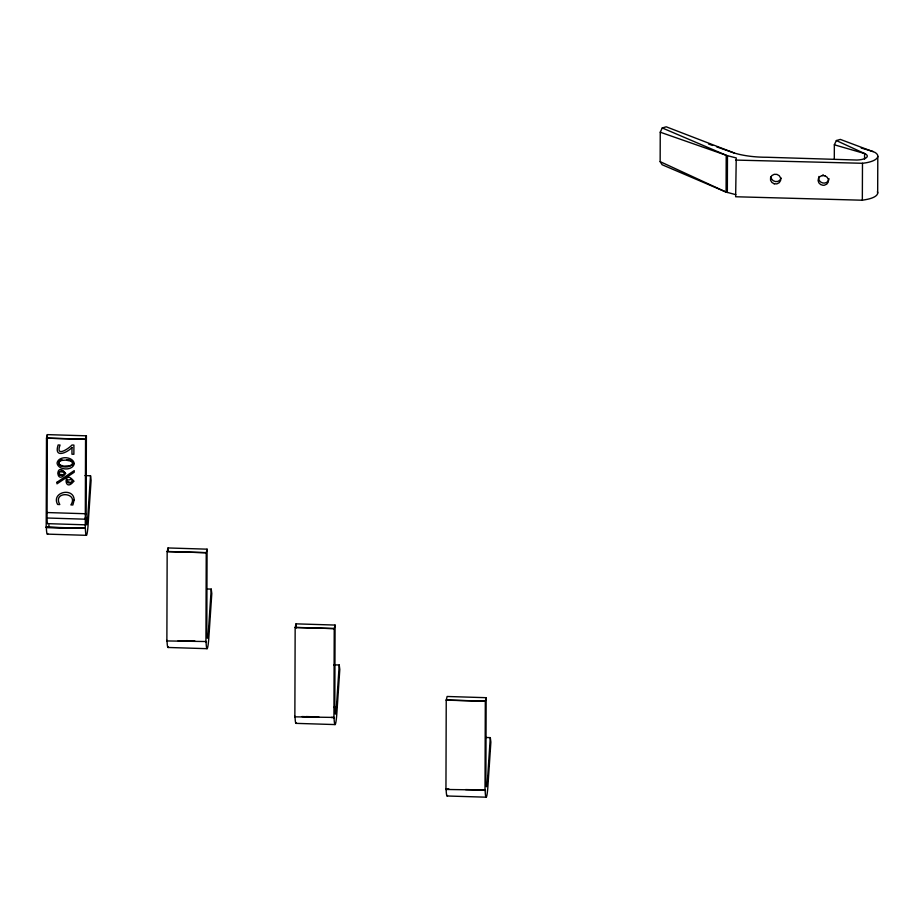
<?xml version="1.0" encoding="UTF-8"?>
<svg xmlns="http://www.w3.org/2000/svg" width="924" height="924" viewBox="0 0 924 924"><rect width="100%" height="100%" fill="white"/><g stroke="black" fill="none" stroke-linecap="round" stroke-linejoin="round"><path stroke-width="1.39" d="M46.2 527.454L85.355 528.182L46.2 527.454L46.5 438.138L47.343 434.615L86.382 435.816L86.105 519.219A11.654 0.878 -88.2 0 0 86.729 524.867A11.654 0.878 -88.2 0 0 87.688 518.214L90.517 475.768L84.95 475.594M47.863 523.365A11.654 0.878 -88.2 0 1 47.066 518.006L47.343 434.615M85.274 528.528L85.562 439.212L46.985 438.149M211.226 589.108L211.804 593.52L208.708 639.477A22.141 1.675 -88.2 0 1 206.168 643.901L206.052 641.533L166.874 640.944L167.163 551.628L168.041 547.955L207.08 549.168L206.803 632.559A11.654 0.878 -88.2 0 0 207.438 638.207A11.654 0.878 -88.2 0 0 208.397 631.566L211.226 589.108L207.045 588.981M168.041 550.843L168.041 547.955M205.937 642.018L206.237 552.691L207.08 549.168M339.224 665.003L339.801 669.415L336.706 715.372A22.141 1.675 -88.2 0 1 334.165 719.796L334.049 717.428L294.86 716.839L295.16 627.523L296.038 623.85L335.077 625.063L334.8 708.454A11.654 0.878 -88.2 0 0 335.424 714.102A11.654 0.878 -88.2 0 0 336.382 707.461L339.224 665.003L333.645 664.83M296.026 628.181L296.038 623.85M333.934 717.913L334.234 628.586L335.077 625.063M490.298 737.629L490.875 742.041L487.791 787.999A22.141 1.675 -88.2 0 1 485.239 792.422L485.123 790.043L445.946 789.466L446.234 700.149L447.124 696.477L486.151 697.689L485.885 781.08A11.654 0.878 -88.2 0 0 486.509 786.728A11.654 0.878 -88.2 0 0 487.468 780.087L490.298 737.629L486.116 737.491M485.019 790.528L485.308 701.212L486.151 697.689M735.839 194.664L726.091 192.077L662.127 164.749L660.152 161.642L660.244 132.201L662.254 127.951L666.227 126.807L734.164 152.98A48.025 16.436 0.2 0 0 766.908 157.253L856.941 160.037A11.654 3.985 0.2 0 0 866.481 157.588A11.654 3.985 0.2 0 0 864.587 153.534L836.359 140.552L834.349 144.802L834.303 158.824M727.338 192.504L727.465 155.706L660.244 132.201M877.407 191.742A22.141 7.577 0.2 0 1 865.557 199.665L862.335 200.219L735.643 196.754L736.243 157.923L727.465 155.706M862.335 200.219L862.485 163.282L865.684 162.855A22.141 7.577 0.2 0 0 874.901 152.368L840.332 139.409L836.359 140.552M864.575 159.194L864.587 153.534L834.349 144.802M877.673 193.104L877.8 156.295M58.686 463.12L58.928 461.838C57.9 468.122 70.663 468.514 72.638 463.733L72.176 464.922M72.499 464.275L72.638 462.231L71.009 460.545L72.742 462.97M735.735 160.083L862.485 163.282M166.874 640.944L167.013 640.32L167.129 642.7A22.141 1.675 -88.2 0 0 168.422 646.927M294.86 716.839L295.01 716.216L295.126 718.595A22.141 1.675 -88.2 0 0 296.419 722.822M445.946 789.466L446.096 788.83L446.211 791.21A22.141 1.675 -88.2 0 0 447.505 795.437M59.667 461.192L59.124 461.723L61.411 460.441L65.65 460.117L70.882 461.076M58.789 463.883L58.813 462.589M59.113 464.541L58.917 463.34M59.644 465.118L59.24 464.01M58.709 474L58.639 472.753L58.709 474L60.268 474.948L63.756 474.74L64.645 472.915L63.71 472.164L60.279 471.714L58.709 472.568L60.407 471.182L62.878 471.252M61.411 460.441L62.613 460.221M60.395 465.592L59.771 464.576M59.321 474.566L58.836 473.469M61.365 465.973L60.522 465.061M60.268 474.948L59.448 474.035M62.555 466.262L69.981 465.696L72.303 464.391M61.492 475.109L64.334 474.208M63.71 472.164L64.449 472.199M68.699 460.406L70.028 460.164M66.874 481.727L66.805 480.468L66.874 481.727L68.434 482.686L71.933 482.467L72.823 480.63L71.056 478.978L72.823 480.63M67.498 479.764L66.886 480.295L70.917 479.521M67.487 482.293L67.002 481.185M68.434 482.686L67.614 481.762M69.658 482.836L72.499 481.935M86.382 435.816L85.539 439.35L46.5 438.138M58.512 473.284L58.836 472.037M66.678 481L67.013 479.764M58.801 462.37L59.252 461.192M824.82 175.768L824.901 175.791A5.221 4.886 11.8 0 1 824.312 185.239L822.961 185.285A5.221 4.886 11.8 0 1 822.302 175.572L823.261 174.809M60.557 460.221L61.538 459.909M822.291 175.572L824.982 175.803M167.163 551.628L206.237 552.691L167.198 551.489M295.16 627.523L334.234 628.586L295.195 627.384M446.234 700.149L485.308 701.212L446.269 699.999M59.852 474.809L62.636 474.901M47.089 512.543L86.117 513.756M84.904 518.133L87.688 518.214M47.066 518.006L86.105 519.219M47.69 523.654L85.331 524.82M46.281 527.107L85.32 528.32M47.413 534.13L86.44 535.331M182.351 640.794L194.906 641.187M178.136 640.806L194.872 641.314M168.11 647.47L207.149 648.683M333.599 707.38L336.382 707.461M306.167 716.562L318.711 716.955M301.952 716.562L318.676 717.082M331.231 717.474L334.014 717.555M296.107 723.365L335.146 724.578M446.061 788.969L448.879 788.923M465.581 789.581L483.737 790.008M447.181 795.991L486.22 797.193M66.794 459.678L68.826 459.875M60.395 474.416L61.619 474.578M68.561 482.143L69.785 482.305M774.208 183.795L776.911 183.876A5.221 4.897 11.8 0 0 776.934 174.393L774.243 174.324A5.221 4.897 11.8 0 0 774.208 183.795M61.492 465.442L62.682 465.731M861.226 148.036L873.157 151.513M708.592 144.04L712.635 145.449M716.666 146.858L734.164 152.98M662.254 127.951L726.206 155.278L726.091 192.077L660.152 161.642M90.517 475.768L91.106 480.18L88.011 526.137A22.141 1.675 -88.2 0 1 85.47 530.561L85.355 528.182M46.316 526.969L46.431 529.348A22.141 1.675 -88.2 0 0 47.725 533.575M48.972 524.924A22.141 1.675 -88.2 0 1 48.787 526.98M781.173 178.136A5.221 4.886 13.5 0 1 770.939 176.553M829.024 178.667A5.221 4.886 13.5 0 1 822.822 182.975A5.221 4.886 13.5 0 1 818.918 176.472M56.988 482.247L56.976 483.853L74.232 472.222L74.232 470.605L56.988 482.247M71.98 447.505L71.957 454.215L73.874 454.273L73.908 445.079L71.991 445.022C68.526 448.752 55.221 457.68 60.06 445.033L58.131 444.975C53.661 458.616 66.84 452.979 71.98 447.505M74.139 500.023L72.869 504.978L70.871 504.92C79.302 492.076 51.987 490.598 59.806 504.55L57.623 504.481C50.808 491.834 74.047 487.006 74.139 500.023M74.255 463.536C72.984 471.148 58.166 470.524 57.045 463.063C58.408 455.544 73.054 456.179 74.255 463.536M73.793 481.185C63.675 494.236 63.433 467.74 73.793 481.185M65.616 473.446C55.521 486.509 55.244 460.025 65.616 473.446"/></g></svg>
